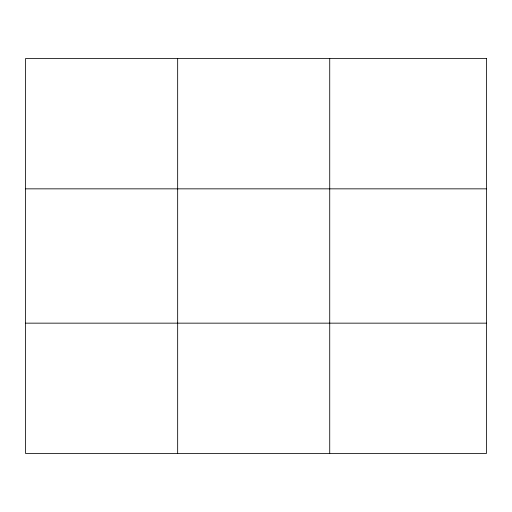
<?xml version="1.0" encoding="UTF-8"?>
<svg xmlns="http://www.w3.org/2000/svg" width="512" height="512" viewBox="0 0 512 512"><rect width="100%" height="100%" fill="white"/><g stroke="black" fill="none" stroke-linecap="round" stroke-linejoin="round"><path stroke-width="0.77" d="M177.664 453.51L177.664 58.49M329.728 453.51L329.728 58.49M25.6 188.845L486.4 188.845M25.6 323.155L486.4 323.155M486.4 58.49L486.4 453.51L25.6 453.51L25.6 58.49L486.4 58.49"/></g></svg>
